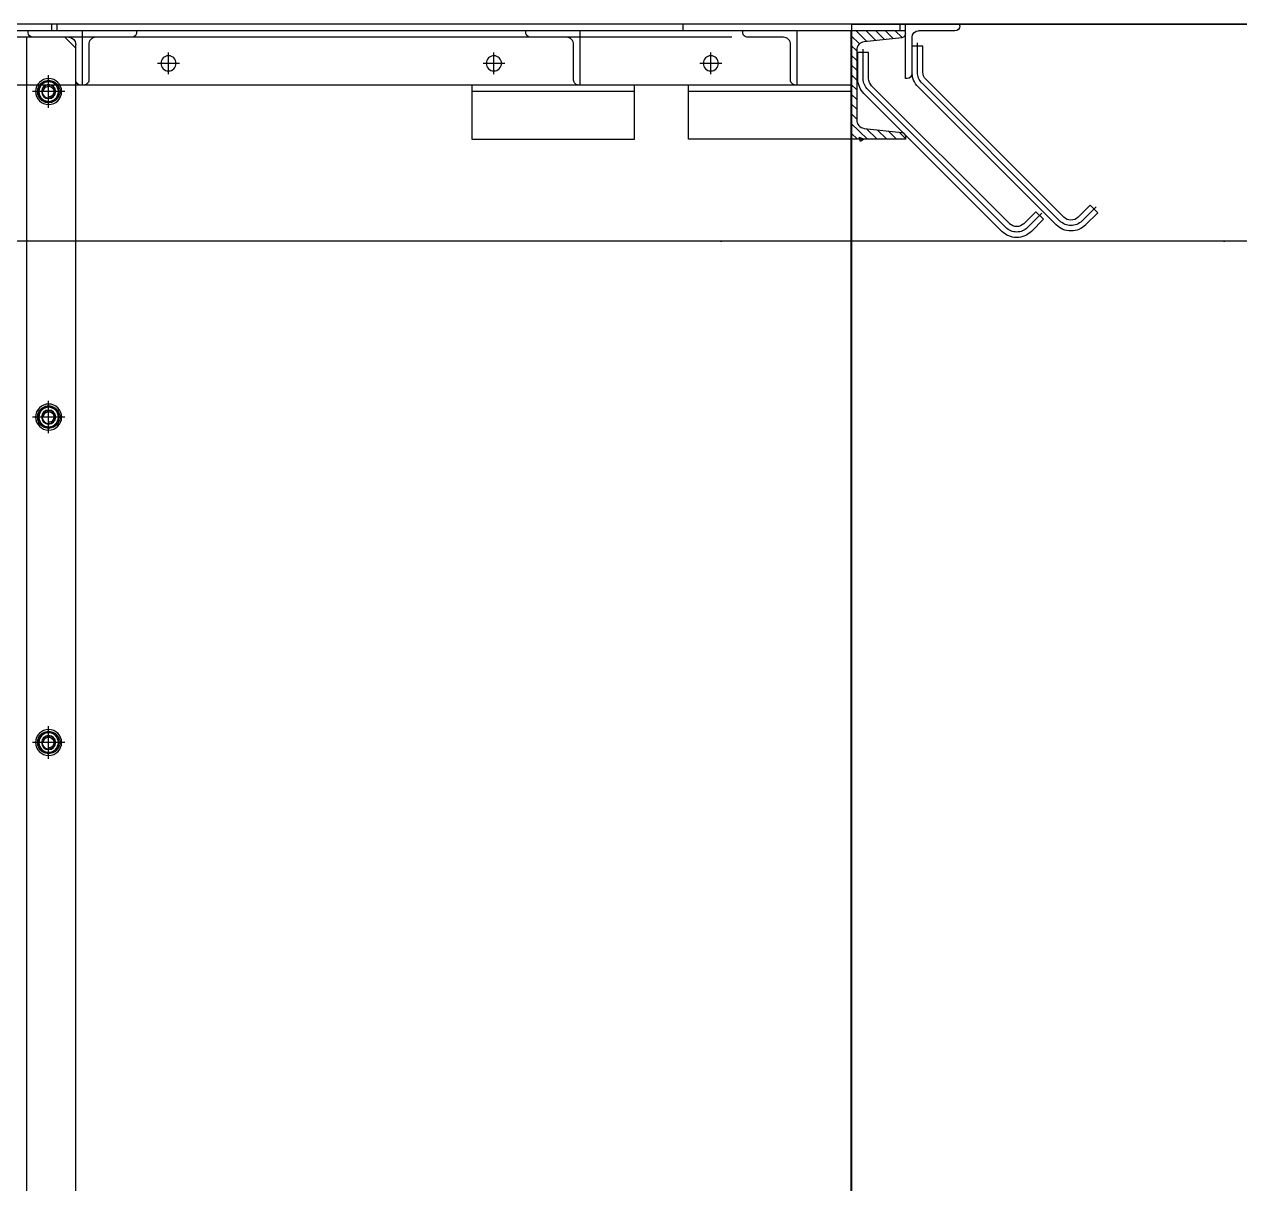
# Model space of a CAD drawing. Header units: millimetres. Extents: x 5349504 to 6791112, y -2212455 to -2153443.
# Drawn here: x 6317831 to 6318952, y -2198992 to -2197924 of the extents above; entities that cross this region are included whole.
import ezdxf

# ---------------------------------------------------------------- set-up
doc = ezdxf.new("R2010")
doc.units = ezdxf.units.MM
doc.header["$LTSCALE"] = 400
doc.linetypes.add('CEN', pattern=[62, 60, -1, 0, -1])
doc.layers.get('DEFPOINTS').update_dxf_attribs({"color": 140})
for name, color, linetype in [('CEN', 1, 'CEN'), ('CONC', 2, 'Continuous'), ('EQUIP', 8, 'Continuous'), ('GRND', 8, 'Continuous')]:
    doc.layers.add(name, color=color, linetype=linetype)

# ---------------------------------------------------------------- blocks, each defined once
blk = doc.blocks.new('BL-EQ-SECT_1_20230313')
at = {"layer": 'DEFPOINTS'}
blk.add_line((276.3, 3252.6), (107776.3, 3252.6), dxfattribs=at)
at = {"layer": 'EQUIP'}
for p, q in [((50960.3, 3252.6), (51176.3, 3252.6)), ((51126.3, 3251.1), (51126.3, 3252.6)), ((51176.3, 3202.6), (51176.3, 3252.6)), ((51963.3, 3246.6), (51963.3, 3252.6)), ((51130.8, 3246.6), (51164.3, 3246.6)), ((51170.3, 3207.1), (51170.3, 3240.6)), ((51176.3, 3246), (51176.8, 3246.6)), ((51179.5, 3240.3), (51185.8, 3246.6)), ((51187.6, 3239.4), (51194.8, 3246.6)), ((51195.7, 3238.5), (51203.8, 3246.6)), ((51203.8, 3237.7), (51212.7, 3246.6)), ((51211.9, 3236.8), (51221.7, 3246.6)), ((51218.6, 3234.5), (51226.3, 3242.1)), ((51226.3, 1052.6), (51226.3, 3246.6)), ((51336.3, 3240.6), (52075.3, 3240.6)), ((51951.3, 3240.6), (51941.3, 3230.6)), ((51985.3, 3245.1), (51985.3, 3246.6)), ((51986.3, 1291.6), (51986.3, 3240.6)), ((51160.3, 3232.6), (51170.3, 3232.6)), ((51160.3, 3208.5), (51160.3, 3232.6)), ((51165.3, 3208.5), (51165.3, 3235.6)), ((51215.3, 3202.5), (51215.3, 3229.6)), ((51221.3, 3228.2), (51226.3, 3233.2)), ((51941.3, 1166.6), (51941.3, 3234.1)), ((51210.3, 3226.6), (51220.3, 3226.6)), ((51210.3, 3202.5), (51210.3, 3226.6)), ((51220.3, 3202.5), (51220.3, 3226.6)), ((51221.3, 3219.2), (51226.3, 3224.2)), ((51345.8, 3216.6), (51365.8, 3216.6)), ((51355.8, 3206.6), (51355.8, 3226.6)), ((51545.8, 3216.6), (51565.8, 3216.6)), ((51555.8, 3206.6), (51555.8, 3226.6)), ((51845.8, 3216.6), (51865.8, 3216.6)), ((51855.8, 3206.6), (51855.8, 3226.6)), ((51221.3, 3210.2), (51226.3, 3215.2)), ((51221.3, 3201.2), (51226.3, 3206.2)), ((51225.5, 3204.1), (51226.3, 3205)), ((51966.3, 3175.6), (51966.3, 3205.6)), ((51157.6, 3202), (51030.3, 3074.8)), ((51161.1, 3198.4), (51033.9, 3071.2)), ((51164.6, 3194.9), (51037.4, 3067.7)), ((51207.6, 3196), (51080.3, 3068.8)), ((51174.8, 3202.6), (51176.3, 3202.6)), ((51221.3, 3192.2), (51226.3, 3197.2)), ((51225.4, 3204.1), (51226.3, 3204)), ((51957.3, 3195.8), (51966.3, 3201)), ((51957.3, 3185.4), (51957.3, 3195.8)), ((51966.3, 3201), (51975.3, 3195.8)), ((51975.3, 3185.4), (51975.3, 3195.8)), ((51211.1, 3192.4), (51083.9, 3065.2)), ((51214.6, 3188.9), (51087.4, 3061.7)), ((51221.3, 3183.3), (51226.3, 3188.3)), ((51226.3, 3190.6), (51376.3, 3190.6)), ((51426.3, 3190.6), (51576.3, 3190.6)), ((51951.3, 3190.6), (51981.3, 3190.6)), ((51956, 3191), (51957.3, 3191)), ((51956, 3190.1), (51957.3, 3190.1)), ((51966.3, 3180.2), (51957.3, 3185.4)), ((51975.3, 3185.4), (51966.3, 3180.2)), ((51221.3, 3174.3), (51226.3, 3179.3)), ((51211.5, 3146.6), (51226.3, 3161.3)), ((51221.3, 3165.3), (51226.3, 3170.3)), ((51176.3, 3147.2), (51182.3, 3153.3)), ((51184.6, 3146.6), (51192.3, 3154.3)), ((51193.6, 3146.6), (51202.4, 3155.4)), ((51202.5, 3146.6), (51212.4, 3156.4)), ((51220.5, 3146.6), (51226.3, 3152.3)), ((51214.6, 3146.6), (51219.1, 3148.3)), ((51214.6, 3146.6), (51217.7, 3144.5)), ((51217.7, 3144.5), (51219, 3148.3)), ((50999.1, 3078.9), (51006.2, 3085.9)), ((51013.8, 3071.2), (51000.5, 3084.5)), ((51017.3, 3074.8), (51006.2, 3085.9)), ((51010.3, 3067.7), (50999.1, 3078.9)), ((51049.1, 3072.9), (51056.2, 3079.9)), ((51060.3, 3061.7), (51049.1, 3072.9)), ((51063.8, 3065.2), (51050.5, 3078.5)), ((51067.3, 3068.8), (51056.2, 3079.9)), ((51966.3, 2875.6), (51966.3, 2905.6)), ((51956, 2891), (51957.3, 2891)), ((51957.3, 2895.8), (51966.3, 2901)), ((51957.3, 2885.4), (51957.3, 2895.8)), ((51966.3, 2901), (51975.3, 2895.8)), ((51975.3, 2885.4), (51975.3, 2895.8)), ((51951.3, 2890.6), (51981.3, 2890.6)), ((51956, 2890.1), (51957.3, 2890.1)), ((51966.3, 2880.2), (51957.3, 2885.4)), ((51975.3, 2885.4), (51966.3, 2880.2)), ((51957.3, 2595.8), (51966.3, 2601)), ((51966.3, 2575.6), (51966.3, 2605.6)), ((51966.3, 2601), (51975.3, 2595.8)), ((51951.3, 2590.6), (51981.3, 2590.6)), ((51956, 2591), (51957.3, 2591)), ((51956, 2590.1), (51957.3, 2590.1)), ((51957.3, 2585.4), (51957.3, 2595.8)), ((51975.3, 2585.4), (51975.3, 2595.8)), ((51966.3, 2580.2), (51957.3, 2585.4)), ((51975.3, 2585.4), (51966.3, 2580.2))]:
    blk.add_line(p, q, dxfattribs=at)
for points in [[(51181.3, 3246.6), (51181.3, 3252.6), (52806.3, 3252.6)], [(51381.3, 3246.6), (51381.3, 3252.6)], [(51958.3, 3246.6), (51958.3, 3252.6)], [(51176.3, 3246.6), (52806.3, 3246.6)], [(51276.3, 3196.6), (51276.3, 3246.6)], [(51476.3, 3196.6), (51476.3, 3246.6)], [(51935.3, 3246.6), (51935.3, 3196.6)], [(51226.3, 3196.6), (52135.3, 3196.6)], [(51376.3, 3146.6), (51376.3, 3196.6)], [(51576.3, 3196.6), (51576.3, 3146.6), (51426.3, 3146.6), (51426.3, 3196.6)]]:
    blk.add_lwpolyline(points, dxfattribs=at)
for points in [[(51176.3, 3244.2, 0.373851), (51179.7, 3240.2), (51214.4, 3236.5, -0.373851), (51221.3, 3228.6), (51221.3, 3164.6, -0.373851), (51214.4, 3156.7), (51179.7, 3153, 0.373851), (51176.3, 3149), (51176.3, 3146.6), (51376.3, 3146.6)], [(51276.3, 3196.6), (51277.8, 3196.6, 0.414214), (51282.3, 3201.1), (51282.3, 3234.1, -0.414214), (51288.8, 3240.6), (51321.8, 3240.6, 0.414214), (51326.3, 3245.1), (51326.3, 3246.6)], [(51476.3, 3196.6), (51477.8, 3196.6, 0.414214), (51482.3, 3201.1), (51482.3, 3234.1, -0.414214), (51488.8, 3240.6)], [(51521.8, 3240.6, 0.414214), (51526.3, 3245.1), (51526.3, 3246.6)], [(51885.3, 3246.6), (51885.3, 3245.1, 0.414214), (51889.8, 3240.6)], [(51922.8, 3240.6, -0.414214), (51929.3, 3234.1), (51929.3, 3201.1, 0.414214), (51933.8, 3196.6), (51935.3, 3196.6)]]:
    blk.add_lwpolyline(points, format="xyb", dxfattribs=at)
for centre, radius in [((51355.8, 3216.6), 7), ((51555.8, 3216.6), 7), ((51855.8, 3216.6), 7), ((51966.3, 3190.6), 12), ((51966.3, 3190.6), 9), ((51966.3, 3190.6), 6.5), ((51966.3, 3190.6), 6), ((51966.3, 2890.6), 12), ((51966.3, 2890.6), 9), ((51966.3, 2890.6), 6.5), ((51966.3, 2890.6), 6), ((51966.3, 2590.6), 12), ((51966.3, 2590.6), 9), ((51966.3, 2590.6), 6.5), ((51966.3, 2590.6), 6)]:
    blk.add_circle(centre, radius, dxfattribs=at)
for centre, radius, start, end in [((51130.8, 3251.1), 4.5, 180, 270), ((51164.3, 3240.6), 6, 0, 90), ((51947.8, 3234.1), 6.5, 90, 180), ((51980.8, 3245.1), 4.5, 270, 0), ((51151.1, 3208.5), 9.2, 315, 0), ((51151.1, 3208.5), 14.2, 315, 0), ((51151.1, 3208.5), 19.2, 315, 0), ((51174.8, 3207.1), 4.5, 180, 270), ((51201.1, 3202.5), 9.2, 315, 0), ((51201.1, 3202.5), 14.2, 315, 0), ((51201.1, 3202.5), 19.2, 315, 0), ((51936.8, 3201.1), 4.5, 270, 0), ((51966.3, 3190.6), 10.3, 150.9017, 177.496), ((51966.3, 3190.6), 10.3, 90.9017, 149.0983), ((51966.3, 3190.6), 4.93, 10, 280), ((51966.3, 3190.6), 10.3, 30.9017, 89.0983), ((51966.3, 3190.6), 10.3, 330.9017, 29.0983), ((51966.3, 3190.6), 10.3, 182.504, 209.0983), ((51966.3, 3190.6), 10.3, 210.9017, 269.0983), ((51966.3, 3190.6), 10.3, 270.9017, 329.0983), ((51023.8, 3081.3), 14.2, 225, 315), ((51023.8, 3081.3), 9.2, 225, 315), ((51023.8, 3081.3), 19.2, 225, 315), ((51073.8, 3075.3), 19.2, 225, 315), ((51073.8, 3075.3), 14.2, 225, 315), ((51073.8, 3075.3), 9.2, 225, 315), ((51966.3, 2890.6), 10.3, 150.9017, 177.496), ((51966.3, 2890.6), 10.3, 90.9017, 149.0983), ((51966.3, 2890.6), 4.93, 10, 280), ((51966.3, 2890.6), 10.3, 30.9017, 89.0983), ((51966.3, 2890.6), 10.3, 330.9017, 29.0983), ((51966.3, 2890.6), 10.3, 182.504, 209.0983), ((51966.3, 2890.6), 10.3, 210.9017, 269.0983), ((51966.3, 2890.6), 10.3, 270.9017, 329.0983), ((51966.3, 2590.6), 10.3, 90.9017, 149.0983), ((51966.3, 2590.6), 10.3, 30.9017, 89.0983), ((51966.3, 2590.6), 10.3, 150.9017, 177.496), ((51966.3, 2590.6), 10.3, 182.504, 209.0983), ((51966.3, 2590.6), 4.93, 10, 280), ((51966.3, 2590.6), 10.3, 330.9017, 29.0983), ((51966.3, 2590.6), 10.3, 210.9017, 269.0983), ((51966.3, 2590.6), 10.3, 270.9017, 329.0983)]:
    blk.add_arc(centre, radius, start, end, dxfattribs=at)

msp = doc.modelspace()

# ---------------------------------------------------------------- linework, layer by layer
at = {"layer": 'CEN'}
for p, q in [((6396932, -2197923.6), (6234214.5, -2197923.6)), ((6369068.9, -2197923.6), (6234214.5, -2197923.6)), ((6343337.4, -2197923.6), (6234214.5, -2197923.6)), ((6342873.9, -2197923.6), (6234214.5, -2197923.6)), ((6359068.9, -2197923.6), (6234214.5, -2197923.6)), ((6343337.4, -2197923.6), (6234214.5, -2197923.6)), ((6342873.9, -2197923.6), (6234214.5, -2197923.6)), ((6339868.9, -2197923.6), (6234214.5, -2197923.6)), ((6320068.9, -2197923.6), (6234214.5, -2197923.6)), ((6396932, -2198123.6), (6234214.5, -2198123.6)), ((6329393.9, -2198123.6), (6234214.5, -2198123.6)), ((6324518.9, -2198123.6), (6234214.5, -2198123.6)), ((6369068.9, -2198123.6), (6234214.5, -2198123.6)), ((6329393.9, -2198123.6), (6234214.5, -2198123.6)), ((6324518.9, -2198123.6), (6234214.5, -2198123.6)), ((6343337.4, -2198123.6), (6234214.5, -2198123.6)), ((6329393.9, -2198123.6), (6234214.5, -2198123.6)), ((6324518.9, -2198123.6), (6234214.5, -2198123.6)), ((6342873.9, -2198123.6), (6234214.5, -2198123.6)), ((6329393.9, -2198123.6), (6234214.5, -2198123.6)), ((6324518.9, -2198123.6), (6234214.5, -2198123.6)), ((6359068.9, -2198123.6), (6234214.5, -2198123.6)), ((6329393.9, -2198123.6), (6234214.5, -2198123.6)), ((6324518.9, -2198123.6), (6234214.5, -2198123.6)), ((6343337.4, -2198123.6), (6234214.5, -2198123.6)), ((6329393.9, -2198123.6), (6234214.5, -2198123.6)), ((6324518.9, -2198123.6), (6234214.5, -2198123.6)), ((6342873.9, -2198123.6), (6234214.5, -2198123.6)), ((6329393.9, -2198123.6), (6234214.5, -2198123.6)), ((6324518.9, -2198123.6), (6234214.5, -2198123.6)), ((6339568.9, -2198123.6), (6234214.5, -2198123.6)), ((6329393.9, -2198123.6), (6234214.5, -2198123.6)), ((6324518.9, -2198123.6), (6234214.5, -2198123.6)), ((6320068.9, -2198123.6), (6234214.5, -2198123.6))]:
    msp.add_line(p, q, dxfattribs=at)

# ---------------------------------------------------------------- next in the draw order: block references
at = {"layer": 'GRND', "xscale": -1}
msp.add_blockref('BL-EQ-SECT_1_20230313', (6369820.1, -2201176.2), dxfattribs=at)

# ---------------------------------------------------------------- next in the draw order: linework, layer by layer
at = {"layer": 'CONC'}
for points in [[(6318593.9, -2197923.6), (6319043.9, -2197923.6), (6319043.9, -2200823.6), (6313543.9, -2200823.6), (6313543.9, -2197923.6), (6313993.9, -2197923.6)], [(6318593.9, -2197923.6), (6318593.9, -2200223.6), (6313993.9, -2200223.6), (6313993.9, -2197923.6)]]:
    msp.add_lwpolyline(points, dxfattribs=at)

doc.saveas('drawing.dxf')
